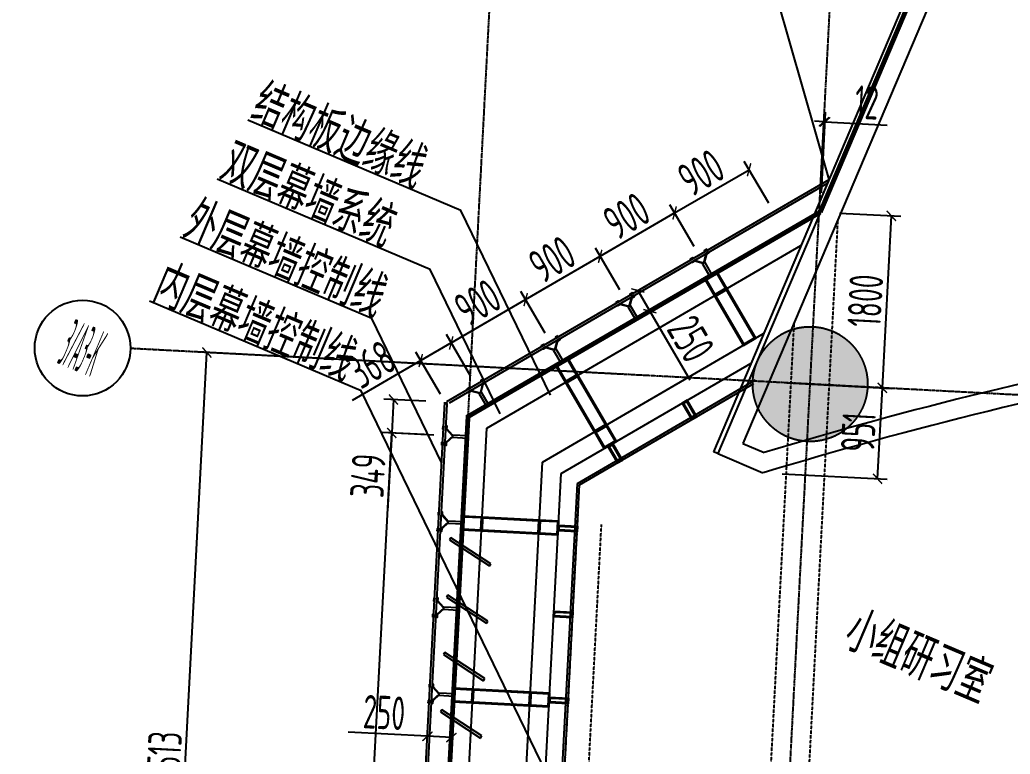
# Model space of a CAD drawing. Extents: x 11778731 to 12007717, y -6694179 to -6363962.
# Drawn here: x 11890365 to 11900711, y -6396175 to -6388502 of the extents above; entities that cross this region are included whole.
import ezdxf
from ezdxf.enums import TextEntityAlignment as Align
from ezdxf.xclip import XClip

# ---------------------------------------------------------------- set-up
doc = ezdxf.new("R2010")
doc.units = 0
doc.header["$LTSCALE"] = 10
doc.header["$MEASUREMENT"] = 0
doc.header["$XCLIPFRAME"] = 0
for name, pattern in [('A3-RG-axis-100$0$CENTER', [2, 1.25, -0.25, 0.25, -0.25]), ('A3-RI-3F$0$DASH', [0.35, 0.25, -0.1]), ('A3-RI-3F$0$DASHED2', [0.375, 0.25, -0.125])]:
    doc.linetypes.add(name, pattern=pattern)
for name, color, linetype in [('A3-RB-3F-100$0$A-DIMS-100', 1, 'Continuous'), ('A3-RG-axis-100$0$A-DIMS-100', 1, 'Continuous'), ('A3-RG-axis-100$0$A-GRID', 1, 'A3-RG-axis-100$0$CENTER'), ('A3-RG-axis-100$0$A-SYMB', 4, 'Continuous'), ('A3-RI-3F$0$A-DETAILS', 11, 'Continuous'), ('A3-RI-3F$0$A-FACD-ALUM', 30, 'Continuous'), ('A3-RI-3F$0$A-FLOR', 2, 'Continuous'), ('A3-RI-3F$0$A-GLAZ', 140, 'Continuous'), ('A3-RI-3F$0$A-WALL', 7, 'Continuous'), ('A3-RI-3F$0$A-WALL-FINI', 95, 'Continuous'), ('A3-RS-1F$0$A-HATH-GRAY', 8, 'Continuous'), ('A3-RS-1F$0$A-WALL', 7, 'Continuous'), ('A3-SYMB-3F-100$0$A-SYMB', 4, 'Continuous'), ('A3-SYMB-3F-100$0$A-SYMB-AREA', 4, 'Continuous'), ('A3-SYMB-3F-100$0$A-SYMB-NAME', 4, 'Continuous'), ('A3-SYMB-3F-100$0$A-SYMB-NAME-E', 4, 'Continuous')]:
    doc.layers.add(name, color=color, linetype=linetype)
doc.layers.add('A3-RI-3F$0$A-X-CHEK', color=6, linetype='A3-RI-3F$0$DASHED2', plot=False)
doc.styles.add('A3-RB-3F-100$0$XD2008', font='xd-hzs.shx', dxfattribs={"width": 0.7, "bigfont": 'xd-hztxt.shx'})
doc.styles.add('A3-RG-axis-100$0$ECADI', font='hzs.shx', dxfattribs={"width": 0.7, "bigfont": 'hztxt.shx'})
doc.styles.add('A3-RG-axis-100$0$XD2008', font='xd-hzs.shx', dxfattribs={"width": 0.7, "bigfont": 'xd-hztxt.shx'})
doc.styles.add('A3-SYMB-3F-100$0$ECADI', font='hzs.shx', dxfattribs={"width": 0.7, "bigfont": 'hztxt.shx'})
doc.dimstyles.new('A3-RB-3F-100$0$XD100$0', dxfattribs={"dimscale": 100, "dimtxt": 3.5, "dimasz": 1, "dimexe": 1, "dimexo": 2, "dimgap": 0.5, "dimtad": 1, "dimdec": 0, "dimdsep": 46, "dimtxsty": 'A3-RB-3F-100$0$XD2008', "dimblk1": 'A3-RB-3F-100$0$_ARCHTICK', "dimblk2": 'A3-RB-3F-100$0$_ARCHTICK', "dimsah": 1, "dimcen": 2.5, "dimclrt": 4, "dimaunit": 1, "dimadec": 0, "dimazin": 0, "dimtfac": 1, "dimtdec": 0, "dimtix": 1, "dimtmove": 0, "dimatfit": 3, "dimfxl": 0, "dimtolj": 1, "dimtzin": 0, "dimarcsym": 0})
doc.dimstyles.new('A3-RG-axis-100$0$XD100$0', dxfattribs={"dimscale": 100, "dimtxt": 3.5, "dimasz": 1, "dimexe": 1, "dimexo": 2, "dimgap": 0.5, "dimtad": 1, "dimdec": 0, "dimdsep": 46, "dimtxsty": 'A3-RG-axis-100$0$XD2008', "dimblk1": 'A3-RG-axis-100$0$_ARCHTICK', "dimblk2": 'A3-RG-axis-100$0$_ARCHTICK', "dimsah": 1, "dimcen": 2.5, "dimclrt": 4, "dimaunit": 1, "dimadec": 0, "dimazin": 0, "dimtfac": 1, "dimtdec": 0, "dimtix": 1, "dimtmove": 0, "dimatfit": 3, "dimfxl": 0, "dimtolj": 1, "dimtzin": 0, "dimarcsym": 0})

# ---------------------------------------------------------------- blocks, each defined once
blk = doc.blocks.new('A3-RI-3F$0$MRY-m_louver-vert-center - 9000h x 2500w x 500d - 25t - 600 oc - -30 deg-1445515-3RD FLOOR PLAN - BW')
at = {"layer": 'A3-RI-3F$0$A-FACD-ALUM'}
for p, q in [((-922, -88), (-1172, -521)), ((-1150, -533), (-900, -100)), ((-900, -100), (-922, -88)), ((-322, -88), (-572, -521)), ((-550, -533), (-300, -100)), ((-300, -100), (-322, -88)), ((278, -88), (28, -521)), ((50, -533), (300, -100)), ((300, -100), (278, -88)), ((878, -88), (628, -521)), ((650, -533), (900, -100)), ((900, -100), (878, -88)), ((-1172, -521), (-1150, -533)), ((-572, -521), (-550, -533)), ((28, -521), (50, -533)), ((628, -521), (650, -533))]:
    blk.add_line(p, q, dxfattribs=at)
blk = doc.blocks.new('A3-RI-3F')
at = {"layer": 'A3-RI-3F$0$A-GLAZ'}
blk.add_hatch(color=256, dxfattribs=at).paths.add_polyline_path([(11894830, -6392516), (11894823, -6392492), (11894806, -6392498), (11894805, -6392515)])
at = {"layer": 'A3-RI-3F$0$A-DETAILS'}
for p, q in [((11897510, -6391045), (11897415, -6391019)), ((11897504, -6391048), (11897415, -6391025)), ((11897510, -6391045), (11897536, -6390949)), ((11897516, -6391041), (11897540, -6390952)), ((11896732, -6391497), (11896758, -6391401)), ((11896738, -6391494), (11896762, -6391405)), ((11896732, -6391497), (11896637, -6391472)), ((11896726, -6391501), (11896637, -6391477)), ((11895954, -6391950), (11895980, -6391854)), ((11895960, -6391946), (11895984, -6391857)), ((11895954, -6391950), (11895859, -6391924)), ((11895948, -6391953), (11895859, -6391930)), ((11895176, -6392402), (11895080, -6392377)), ((11895170, -6392406), (11895081, -6392382)), ((11895176, -6392402), (11895202, -6392306)), ((11895182, -6392398), (11895206, -6392310)), ((11894888, -6392852), (11894821, -6392778)), ((11894888, -6392845), (11894827, -6392776)), ((11894888, -6392852), (11894814, -6392918)), ((11894887, -6392859), (11894819, -6392920)), ((11894841, -6393751), (11894774, -6393677)), ((11894841, -6393743), (11894779, -6393675)), ((11894841, -6393751), (11894767, -6393817)), ((11894840, -6393758), (11894772, -6393819)), ((11894793, -6394649), (11894720, -6394716)), ((11894793, -6394656), (11894725, -6394718)), ((11894793, -6394649), (11894727, -6394576)), ((11894794, -6394642), (11894732, -6394574)), ((11894746, -6395548), (11894680, -6395474)), ((11894747, -6395541), (11894685, -6395473)), ((11894746, -6395548), (11894673, -6395614)), ((11894746, -6395555), (11894678, -6395617))]:
    blk.add_line(p, q, dxfattribs=at)
for points in [[(11897541, -6390899), (11897515, -6390914), (11897521, -6390923), (11897546, -6390908)], [(11897559, -6390930), (11897533, -6390945), (11897538, -6390953), (11897564, -6390938)], [(11897369, -6391000), (11897394, -6390985), (11897399, -6390993), (11897374, -6391009)], [(11897386, -6391030), (11897412, -6391015), (11897417, -6391024), (11897391, -6391039)], [(11897523, -6391037), (11897497, -6391052), (11897573, -6391182), (11897599, -6391167)], [(11897650, -6391137), (11897521, -6391212), (11897621, -6391385), (11897751, -6391310)], [(11897647, -6391150), (11897534, -6391216), (11897625, -6391371), (11897737, -6391306)], [(11896763, -6391352), (11896737, -6391367), (11896742, -6391376), (11896768, -6391360)], [(11897751, -6391310), (11897621, -6391385), (11897923, -6391904), (11898053, -6391828)], [(11897747, -6391323), (11897635, -6391389), (11897927, -6391890), (11898039, -6391825)], [(11896590, -6391452), (11896616, -6391437), (11896621, -6391446), (11896596, -6391461)], [(11896781, -6391382), (11896755, -6391397), (11896760, -6391406), (11896786, -6391391)], [(11896608, -6391483), (11896634, -6391468), (11896639, -6391476), (11896613, -6391491)], [(11896745, -6391490), (11896719, -6391505), (11896795, -6391634), (11896821, -6391619)], [(11895985, -6391804), (11895959, -6391819), (11895964, -6391828), (11895990, -6391813)], [(11896003, -6391834), (11895977, -6391850), (11895982, -6391858), (11896008, -6391843)], [(11895812, -6391905), (11895838, -6391890), (11895843, -6391898), (11895817, -6391913)], [(11895830, -6391935), (11895856, -6391920), (11895861, -6391929), (11895835, -6391944)], [(11895967, -6391942), (11895941, -6391957), (11896017, -6392087), (11896043, -6392072)], [(11896094, -6392042), (11895965, -6392117), (11896065, -6392290), (11896195, -6392214)], [(11896091, -6392055), (11895978, -6392121), (11896069, -6392276), (11896181, -6392211)], [(11895207, -6392257), (11895181, -6392272), (11895186, -6392280), (11895212, -6392265)], [(11895225, -6392287), (11895199, -6392302), (11895204, -6392311), (11895230, -6392296)], [(11896195, -6392214), (11896065, -6392290), (11896367, -6392809), (11896497, -6392733)], [(11896191, -6392228), (11896079, -6392293), (11896371, -6392795), (11896483, -6392730)], [(11895034, -6392357), (11895060, -6392342), (11895065, -6392351), (11895039, -6392366)], [(11895052, -6392387), (11895078, -6392372), (11895083, -6392381), (11895057, -6392396)], [(11895189, -6392394), (11895163, -6392410), (11895239, -6392539), (11895265, -6392524)], [(11897336, -6392476), (11897284, -6392506), (11897385, -6392679), (11897437, -6392649)], [(11897333, -6392490), (11897298, -6392510), (11897389, -6392666), (11897423, -6392646)], [(11894783, -6392746), (11894781, -6392776), (11894791, -6392777), (11894793, -6392747)], [(11894818, -6392748), (11894816, -6392778), (11894826, -6392778), (11894828, -6392748)], [(11896497, -6392733), (11896367, -6392809), (11896467, -6392981), (11896597, -6392906)], [(11896493, -6392747), (11896381, -6392812), (11896471, -6392968), (11896583, -6392902)], [(11894887, -6392867), (11894888, -6392837), (11895038, -6392845), (11895037, -6392875)], [(11894773, -6392946), (11894774, -6392916), (11894784, -6392916), (11894783, -6392946)], [(11894808, -6392948), (11894809, -6392918), (11894819, -6392918), (11894818, -6392948)], [(11896558, -6392929), (11896506, -6392959), (11896607, -6393132), (11896659, -6393102)], [(11896555, -6392942), (11896520, -6392962), (11896611, -6393118), (11896645, -6393098)], [(11894736, -6393645), (11894734, -6393675), (11894744, -6393675), (11894746, -6393645)], [(11894771, -6393647), (11894769, -6393677), (11894779, -6393677), (11894781, -6393647)], [(11894840, -6393765), (11894841, -6393736), (11894991, -6393743), (11894990, -6393773)], [(11894986, -6393833), (11894994, -6393683), (11895194, -6393694), (11895186, -6393844)], [(11894997, -6393824), (11895004, -6393694), (11895184, -6393703), (11895177, -6393833)], [(11895186, -6393844), (11895194, -6393694), (11895793, -6393725), (11895785, -6393875)], [(11895197, -6393834), (11895203, -6393704), (11895783, -6393735), (11895776, -6393865)], [(11895785, -6393875), (11895793, -6393725), (11895993, -6393736), (11895985, -6393886)], [(11895796, -6393866), (11895803, -6393736), (11895982, -6393745), (11895976, -6393875)], [(11894725, -6393845), (11894727, -6393815), (11894737, -6393815), (11894735, -6393845)], [(11894760, -6393846), (11894762, -6393816), (11894772, -6393817), (11894770, -6393847)], [(11895987, -6393841), (11895991, -6393781), (11896190, -6393791), (11896187, -6393851)], [(11895998, -6393831), (11896000, -6393791), (11896180, -6393801), (11896178, -6393841)], [(11894689, -6394544), (11894687, -6394574), (11894697, -6394574), (11894699, -6394544)], [(11894724, -6394545), (11894722, -6394575), (11894732, -6394576), (11894734, -6394546)], [(11894793, -6394664), (11894794, -6394634), (11894944, -6394642), (11894942, -6394672)], [(11894678, -6394743), (11894680, -6394713), (11894690, -6394714), (11894688, -6394744)], [(11894713, -6394745), (11894715, -6394715), (11894725, -6394716), (11894723, -6394746)], [(11895940, -6394739), (11895943, -6394680), (11896143, -6394690), (11896140, -6394750)], [(11895951, -6394730), (11895953, -6394690), (11896133, -6394699), (11896131, -6394739)], [(11894642, -6395442), (11894640, -6395472), (11894650, -6395473), (11894652, -6395443)], [(11894677, -6395444), (11894675, -6395474), (11894685, -6395475), (11894687, -6395445)], [(11894892, -6395631), (11894900, -6395481), (11895100, -6395491), (11895092, -6395641)], [(11894903, -6395621), (11894910, -6395492), (11895089, -6395501), (11895083, -6395631)], [(11895092, -6395641), (11895100, -6395491), (11895699, -6395523), (11895691, -6395673)], [(11894746, -6395563), (11894747, -6395533), (11894897, -6395541), (11894895, -6395571)], [(11895102, -6395632), (11895109, -6395502), (11895688, -6395532), (11895682, -6395662)], [(11895691, -6395673), (11895699, -6395523), (11895899, -6395533), (11895891, -6395683)], [(11895702, -6395663), (11895708, -6395533), (11895888, -6395543), (11895881, -6395673)], [(11895893, -6395638), (11895896, -6395578), (11896096, -6395589), (11896093, -6395649)], [(11895904, -6395629), (11895906, -6395589), (11896086, -6395598), (11896083, -6395638)], [(11894631, -6395642), (11894633, -6395612), (11894643, -6395613), (11894641, -6395643)], [(11894666, -6395644), (11894668, -6395614), (11894678, -6395615), (11894676, -6395645)]]:
    blk.add_lwpolyline(points, close=True, dxfattribs=at)
at = {"layer": 'A3-RI-3F$0$A-FLOR', "linetype": 'A3-RI-3F$0$DASH', "const_width": 50}
for points in [[(11907835, -6369053), (11898727, -6390511)], [(11898727, -6390511), (11895047, -6392647), (11893686, -6418645), (11921002, -6430240), (11922838, -6425914)]]:
    blk.add_lwpolyline(points, dxfattribs=at)
at = {"layer": 'A3-RI-3F$0$A-GLAZ'}
for p, q in [((11894824, -6392491), (11898818, -6390169)), ((11894852, -6392504), (11898802, -6390207)), ((11896189, -6393346), (11898051, -6392263)), ((11896213, -6393361), (11898034, -6392302)), ((11894830, -6392516), (11894823, -6392492)), ((11893427, -6418807), (11894806, -6392498)), ((11893453, -6418791), (11894830, -6392516)), ((11894830, -6392516), (11894805, -6392515)), ((11894903, -6417885), (11896189, -6393346)), ((11894928, -6417869), (11896213, -6393361))]:
    blk.add_line(p, q, dxfattribs=at)
at = {"layer": 'A3-RI-3F$0$A-WALL'}
for p, q in [((11900099, -6387279), (11897656, -6393034)), ((11900283, -6387357), (11897918, -6392928)), ((11897918, -6392928), (11898140, -6393022)), ((11897656, -6393034), (11898128, -6393234))]:
    blk.add_line(p, q, dxfattribs=at)
for radius, start, end in [(47550, 95.1933, 106.6912), (47350, 94.9523, 106.7782)]:
    blk.add_arc((11911797, -6438569), radius, start, end, dxfattribs=at)
at = {"layer": 'A3-RI-3F$0$A-WALL-FINI'}
for p, q in [((11904624, -6376490), (11897610, -6393014)), ((11895048, -6392650), (11898727, -6390511)), ((11895243, -6392768), (11898525, -6390860)), ((11895825, -6393124), (11898134, -6391781)), ((11896019, -6393242), (11898003, -6392088)), ((11893689, -6418596), (11895048, -6392650)), ((11893896, -6418466), (11895243, -6392768)), ((11897656, -6393034), (11897610, -6393014)), ((11894514, -6418128), (11895825, -6393124)), ((11894721, -6417998), (11896019, -6393242))]:
    blk.add_line(p, q, dxfattribs=at)
at = {"layer": 'A3-RI-3F$0$A-X-CHEK'}
for p, q in [((11897440, -6418664), (11898912, -6390588)), ((11897048, -6418497), (11898455, -6391664)), ((11894930, -6417834), (11896201, -6393587)), ((11895187, -6417707), (11896441, -6393775))]:
    blk.add_line(p, q, dxfattribs=at)
at = {"layer": 'A3-RI-3F$0$A-FACD-ALUM', "rotation": 86.99999999988873}
blk.add_blockref('A3-RI-3F$0$MRY-m_louver-vert-center - 9000h x 2500w x 500d - 25t - 600 oc - -30 deg-1445515-3RD FLOOR PLAN - BW', (11894719, -6394808), dxfattribs=at)
blk = doc.blocks.new('A3-RG-axis-100$0$_ARCHTICK')
at = {"color": 0, "linetype": 'ByBlock', "const_width": 0.15}
blk.add_lwpolyline([(-0.5, -0.5), (0.5, 0.5)], dxfattribs=at)
blk = doc.blocks.new('*D252')
at = {"layer": 'A3-RG-axis-100$0$A-DIMS-100', "color": 0, "lineweight": -2}
for p, q in [((11891874, -6400479), (11892319, -6391978)), ((11896670, -6392206), (11892219, -6391972)), ((11894431, -6400613), (11891774, -6400474))]:
    blk.add_line(p, q, dxfattribs=at)
at = {"layer": 'A3-RG-axis-100$0$A-DIMS-100', "color": 0, "lineweight": -2, "xscale": 100, "yscale": 100, "zscale": 100}
for p, rotation in [((11892319, -6391978), 86.99999999989261), ((11891874, -6400479), 266.9999999998926)]:
    blk.add_blockref('A3-RG-axis-100$0$_ARCHTICK', p, dxfattribs=dict(at, rotation=rotation))
at = {"layer": 'A3-RG-axis-100$0$A-DIMS-100', "color": 4, "insert": (11891872, -6396217), "char_height": 350, "attachment_point": 5, "rotation": 87, "style": 'A3-RG-axis-100$0$XD2008'}
blk.add_mtext('\\A1;8513', dxfattribs=at)
blk = doc.blocks.new('A3-RG-axis-100$0$ECADI-TAG-GRID')
at = {"color": 13}
blk.add_circle((0, 0), 5, dxfattribs=at)
at = {"style": 'A3-RG-axis-100$0$XD2008', "width": 0.7}
blk.add_attdef('GRID', text='', height=5, dxfattribs=at).set_placement((0, 0), align=Align.MIDDLE)
blk = doc.blocks.new('A3-SYMB-3F-100$0$ECADI-TAG-ROOM')
at = {"layer": 'A3-SYMB-3F-100$0$A-SYMB-AREA', "style": 'A3-SYMB-3F-100$0$ECADI', "width": 0.7}
blk.add_attdef('340M2', text='', height=2.5, dxfattribs=at).set_placement((7.17, -1.75), align=Align.MIDDLE_LEFT)
at = {"layer": 'A3-SYMB-3F-100$0$A-SYMB-NAME', "style": 'A3-SYMB-3F-100$0$ECADI', "width": 0.7}
blk.add_attdef('CHINESENAME', (-5.13, 0.09), '', height=4.5, dxfattribs=at)
at = {"layer": 'A3-SYMB-3F-100$0$A-SYMB-NAME-E', "style": 'A3-SYMB-3F-100$0$ECADI', "width": 0.7}
for tag, p in [('ENGLISHHIGH', (-5.13, 8.04)), ('ENGLISHLOW', (-5.13, 4.84))]:
    blk.add_attdef(tag, p, '', height=2.5, dxfattribs=at)
blk = doc.blocks.new('A3-SYMB-3F-100')
at = {"layer": 'A3-SYMB-3F-100$0$A-SYMB'}
for points in [[(11898818, -6390169), (11898276, -6388272), (11891063, -6385210)], [(11895907, -6392422), (11894972, -6390494), (11892747, -6389550)], [(11895382, -6392620), (11894650, -6391110), (11892425, -6390166)], [(11894773, -6393133), (11894041, -6391624), (11892040, -6390774)], [(11895919, -6396480), (11893930, -6392378), (11891721, -6391440)]]:
    blk.add_lwpolyline(points, dxfattribs=at)
ref = blk.add_blockref('A3-SYMB-3F-100$0$ECADI-TAG-ROOM', (11893975, -6390081), dxfattribs=dict(at, xscale=-99.99999999989046, yscale=100.0000000001164, rotation=336.9999999995064))
ref.add_attrib('CHINESENAME', '结构板边缘线', (11892747, -6389550), dxfattribs={"height": 450, "rotation": 337, "style": 'A3-SYMB-3F-100$0$ECADI', "width": 0.7})
ref = blk.add_blockref('A3-SYMB-3F-100$0$ECADI-TAG-ROOM', (11893653, -6390697), dxfattribs=dict(at, xscale=-99.99999999989046, yscale=100.0000000001164, rotation=336.9999999995064))
ref.add_attrib('CHINESENAME', '双层幕墙系统', (11892425, -6390166), dxfattribs={"height": 450, "rotation": 337, "style": 'A3-SYMB-3F-100$0$ECADI', "width": 0.7})
ref = blk.add_blockref('A3-SYMB-3F-100$0$ECADI-TAG-ROOM', (11893283, -6391281), dxfattribs=dict(at, xscale=-99.99999999989046, yscale=100.0000000001164, rotation=336.9999999995064))
ref.add_attrib('CHINESENAME', '外层幕墙控制线', (11892040, -6390774), dxfattribs={"height": 450, "rotation": 337, "style": 'A3-SYMB-3F-100$0$ECADI', "width": 0.7})
ref = blk.add_blockref('A3-SYMB-3F-100$0$ECADI-TAG-ROOM', (11893172, -6392035), dxfattribs=dict(at, xscale=-99.99999999989046, yscale=100.0000000001164, rotation=336.9999999995064))
ref.add_attrib('CHINESENAME', '内层幕墙控制线', (11891721, -6391440), dxfattribs={"height": 450, "rotation": 337, "style": 'A3-SYMB-3F-100$0$ECADI', "width": 0.7})
ref = blk.add_blockref('A3-SYMB-3F-100$0$ECADI-TAG-ROOM', (11899407, -6395265), dxfattribs=dict(at, xscale=99.99999999989046, yscale=100.0000000001164, rotation=337))
ref.add_attrib('CHINESENAME', '小组研习室 ', (11898939, -6395056), dxfattribs={"height": 450, "rotation": 337, "style": 'A3-SYMB-3F-100$0$ECADI', "width": 0.7})
blk = doc.blocks.new('A3-RB-3F-100$0$_ARCHTICK')
at = {"color": 0, "linetype": 'ByBlock', "const_width": 0.15}
blk.add_lwpolyline([(-0.5, -0.5), (0.5, 0.5)], dxfattribs=at)
blk = doc.blocks.new('*D952')
at = {"layer": 'A3-RB-3F-100$0$A-DIMS-100', "color": 0, "lineweight": -2}
for p, q in [((11898378, -6392295), (11899474, -6392353)), ((11899325, -6393297), (11899375, -6392347)), ((11898328, -6393245), (11899425, -6393302))]:
    blk.add_line(p, q, dxfattribs=at)
at = {"layer": 'A3-RB-3F-100$0$A-DIMS-100', "color": 0, "lineweight": -2, "xscale": 100, "yscale": 100, "zscale": 100}
for p, rotation in [((11899375, -6392347), 87.00006786445552), ((11899325, -6393297), 267.0000678644555)]:
    blk.add_blockref('A3-RB-3F-100$0$_ARCHTICK', p, dxfattribs=dict(at, rotation=rotation))
at = {"layer": 'A3-RB-3F-100$0$A-DIMS-100', "color": 4, "insert": (11899125, -6392810), "char_height": 350, "attachment_point": 5, "rotation": 87.0001, "style": 'A3-RB-3F-100$0$XD2008'}
blk.add_mtext('\\A1;951', dxfattribs=at)
blk = doc.blocks.new('*D1224')
at = {"layer": 'A3-RB-3F-100$0$A-DIMS-100', "color": 0, "lineweight": -2}
for p, q in [((11892931, -6417984), (11894250, -6392818)), ((11894688, -6392841), (11894150, -6392813)), ((11893369, -6418007), (11892831, -6417979))]:
    blk.add_line(p, q, dxfattribs=at)
at = {"layer": 'A3-RB-3F-100$0$A-DIMS-100', "color": 0, "lineweight": -2, "xscale": 100, "yscale": 100, "zscale": 100}
for p, rotation in [((11894250, -6392818), 86.99999999865629), ((11892931, -6417984), 266.9999999986563)]:
    blk.add_blockref('A3-RB-3F-100$0$_ARCHTICK', p, dxfattribs=dict(at, rotation=rotation))
at = {"layer": 'A3-RB-3F-100$0$A-DIMS-100', "color": 4, "insert": (11893366, -6405389), "char_height": 350, "attachment_point": 5, "rotation": 87, "style": 'A3-RB-3F-100$0$XD2008'}
blk.add_mtext('\\A1;900X28=25200', dxfattribs=at)
blk = doc.blocks.new('*D1226')
at = {"layer": 'A3-RB-3F-100$0$A-DIMS-100', "color": 0, "lineweight": -2}
for p, q in [((11894606, -6392487), (11894168, -6392464)), ((11894268, -6392469), (11894250, -6392818)), ((11894588, -6392836), (11894150, -6392813)), ((11894250, -6392818), (11894207, -6393636))]:
    blk.add_line(p, q, dxfattribs=at)
at = {"layer": 'A3-RB-3F-100$0$A-DIMS-100', "color": 0, "lineweight": -2, "xscale": 100, "yscale": 100, "zscale": 100}
for p, rotation in [((11894268, -6392469), 86.99999999902752), ((11894250, -6392818), 266.9999999990275)]:
    blk.add_blockref('A3-RB-3F-100$0$_ARCHTICK', p, dxfattribs=dict(at, rotation=rotation))
at = {"layer": 'A3-RB-3F-100$0$A-DIMS-100', "color": 4, "insert": (11894001, -6393265), "char_height": 350, "attachment_point": 5, "rotation": 87, "style": 'A3-RB-3F-100$0$XD2008'}
blk.add_mtext('\\A1;349', dxfattribs=at)
blk = doc.blocks.new('*D689')
at = {"layer": 'A3-RB-3F-100$0$A-DIMS-100', "color": 0, "lineweight": -2}
for p, q in [((11895076, -6392229), (11894821, -6391791)), ((11894758, -6392414), (11894503, -6391976)), ((11894871, -6391878), (11894553, -6392062)), ((11894553, -6392062), (11893836, -6392480))]:
    blk.add_line(p, q, dxfattribs=at)
at = {"layer": 'A3-RB-3F-100$0$A-DIMS-100', "color": 0, "lineweight": -2, "xscale": 100, "yscale": 100, "zscale": 100}
for p, rotation in [((11894871, -6391878), 30.17728651627726), ((11894553, -6392062), 210.1772865162773)]:
    blk.add_blockref('A3-RB-3F-100$0$_ARCHTICK', p, dxfattribs=dict(at, rotation=rotation))
at = {"layer": 'A3-RB-3F-100$0$A-DIMS-100', "color": 4, "insert": (11894038, -6392102), "char_height": 350, "attachment_point": 5, "rotation": 30.1773, "style": 'A3-RB-3F-100$0$XD2008'}
blk.add_mtext('\\A1;368', dxfattribs=at)
blk = doc.blocks.new('*D690')
at = {"layer": 'A3-RB-3F-100$0$A-DIMS-100', "color": 0, "lineweight": -2}
for p, q in [((11895854, -6391777), (11895599, -6391339)), ((11894871, -6391878), (11895649, -6391425)), ((11895076, -6392229), (11894821, -6391791))]:
    blk.add_line(p, q, dxfattribs=at)
at = {"layer": 'A3-RB-3F-100$0$A-DIMS-100', "color": 0, "lineweight": -2, "xscale": 100, "yscale": 100, "zscale": 100}
for p, rotation in [((11895649, -6391425), 30.17728651622617), ((11894871, -6391878), 210.1772865162261)]:
    blk.add_blockref('A3-RB-3F-100$0$_ARCHTICK', p, dxfattribs=dict(at, rotation=rotation))
at = {"layer": 'A3-RB-3F-100$0$A-DIMS-100', "color": 4, "insert": (11895147, -6391457), "char_height": 350, "attachment_point": 5, "rotation": 30.1773, "style": 'A3-RB-3F-100$0$XD2008'}
blk.add_mtext('\\A1;900', dxfattribs=at)
blk = doc.blocks.new('*D691')
at = {"layer": 'A3-RB-3F-100$0$A-DIMS-100', "color": 0, "lineweight": -2}
for p, q in [((11896632, -6391324), (11896377, -6390886)), ((11895649, -6391425), (11896427, -6390973)), ((11895854, -6391777), (11895599, -6391339))]:
    blk.add_line(p, q, dxfattribs=at)
at = {"layer": 'A3-RB-3F-100$0$A-DIMS-100', "color": 0, "lineweight": -2, "xscale": 100, "yscale": 100, "zscale": 100}
for p, rotation in [((11896427, -6390973), 30.17728651624401), ((11895649, -6391425), 210.177286516244)]:
    blk.add_blockref('A3-RB-3F-100$0$_ARCHTICK', p, dxfattribs=dict(at, rotation=rotation))
at = {"layer": 'A3-RB-3F-100$0$A-DIMS-100', "color": 4, "insert": (11895925, -6391004), "char_height": 350, "attachment_point": 5, "rotation": 30.1773, "style": 'A3-RB-3F-100$0$XD2008'}
blk.add_mtext('\\A1;900', dxfattribs=at)
blk = doc.blocks.new('*D692')
at = {"layer": 'A3-RB-3F-100$0$A-DIMS-100', "color": 0, "lineweight": -2}
for p, q in [((11896427, -6390973), (11897205, -6390520)), ((11897410, -6390872), (11897155, -6390434)), ((11896632, -6391324), (11896377, -6390886))]:
    blk.add_line(p, q, dxfattribs=at)
at = {"layer": 'A3-RB-3F-100$0$A-DIMS-100', "color": 0, "lineweight": -2, "xscale": 100, "yscale": 100, "zscale": 100}
for p, rotation in [((11897205, -6390520), 30.17728651622732), ((11896427, -6390973), 210.1772865162273)]:
    blk.add_blockref('A3-RB-3F-100$0$_ARCHTICK', p, dxfattribs=dict(at, rotation=rotation))
at = {"layer": 'A3-RB-3F-100$0$A-DIMS-100', "color": 4, "insert": (11896703, -6390552), "char_height": 350, "attachment_point": 5, "rotation": 30.1773, "style": 'A3-RB-3F-100$0$XD2008'}
blk.add_mtext('\\A1;900', dxfattribs=at)
blk = doc.blocks.new('*D693')
at = {"layer": 'A3-RB-3F-100$0$A-DIMS-100', "color": 0, "lineweight": -2}
for p, q in [((11898188, -6390419), (11897933, -6389981)), ((11897205, -6390520), (11897983, -6390068)), ((11897410, -6390872), (11897155, -6390434))]:
    blk.add_line(p, q, dxfattribs=at)
at = {"layer": 'A3-RB-3F-100$0$A-DIMS-100', "color": 0, "lineweight": -2, "xscale": 100, "yscale": 100, "zscale": 100}
for p, rotation in [((11897983, -6390068), 30.17728651622732), ((11897205, -6390520), 210.1772865162273)]:
    blk.add_blockref('A3-RB-3F-100$0$_ARCHTICK', p, dxfattribs=dict(at, rotation=rotation))
at = {"layer": 'A3-RB-3F-100$0$A-DIMS-100', "color": 4, "insert": (11897481, -6390100), "char_height": 350, "attachment_point": 5, "rotation": 30.1773, "style": 'A3-RB-3F-100$0$XD2008'}
blk.add_mtext('\\A1;900', dxfattribs=at)
blk = doc.blocks.new('*D694')
at = {"layer": 'A3-RB-3F-100$0$A-DIMS-100', "color": 0, "lineweight": -2}
for p, q in [((11898927, -6390521), (11899569, -6390555)), ((11899375, -6392347), (11899469, -6390550)), ((11898833, -6392319), (11899474, -6392353))]:
    blk.add_line(p, q, dxfattribs=at)
at = {"layer": 'A3-RB-3F-100$0$A-DIMS-100', "color": 0, "lineweight": -2, "xscale": 100, "yscale": 100, "zscale": 100}
for p, rotation in [((11899469, -6390550), 87.00006786450476), ((11899375, -6392347), 267.0000678645047)]:
    blk.add_blockref('A3-RB-3F-100$0$_ARCHTICK', p, dxfattribs=dict(at, rotation=rotation))
at = {"layer": 'A3-RB-3F-100$0$A-DIMS-100', "color": 4, "insert": (11899197, -6391437), "char_height": 350, "attachment_point": 5, "rotation": 87.0001, "style": 'A3-RB-3F-100$0$XD2008'}
blk.add_mtext('\\A1;1800', dxfattribs=at)
blk = doc.blocks.new('*D695')
at = {"layer": 'A3-RB-3F-100$0$A-DIMS-100', "color": 0, "lineweight": -2}
for p, q in [((11898726, -6390310), (11898770, -6389467)), ((11898738, -6390311), (11898782, -6389468)), ((11898765, -6389567), (11898665, -6389562)), ((11898765, -6389567), (11898777, -6389568)), ((11898777, -6389568), (11899426, -6389602))]:
    blk.add_line(p, q, dxfattribs=at)
at = {"layer": 'A3-RB-3F-100$0$A-DIMS-100', "color": 0, "lineweight": -2, "xscale": 100, "yscale": 100, "zscale": 100}
for p, rotation in [((11898765, -6389567), 357.0000000020826), ((11898777, -6389568), 177.0000000020827)]:
    blk.add_blockref('A3-RB-3F-100$0$_ARCHTICK', p, dxfattribs=dict(at, rotation=rotation))
at = {"layer": 'A3-RB-3F-100$0$A-DIMS-100', "color": 4, "insert": (11899213, -6389365), "char_height": 350, "attachment_point": 5, "rotation": 357, "style": 'A3-RB-3F-100$0$XD2008'}
blk.add_mtext('\\A1;12', dxfattribs=at)
blk = doc.blocks.new('*D696')
at = {"layer": 'A3-RB-3F-100$0$A-DIMS-100', "color": 0, "lineweight": -2}
for p, q in [((11896394, -6391578), (11896907, -6391280)), ((11896821, -6391330), (11896947, -6391546)), ((11896520, -6391794), (11897033, -6391496)), ((11896947, -6391546), (11897364, -6392264))]:
    blk.add_line(p, q, dxfattribs=at)
at = {"layer": 'A3-RB-3F-100$0$A-DIMS-100', "color": 0, "lineweight": -2, "xscale": 100, "yscale": 100, "zscale": 100}
for p, rotation in [((11896821, -6391330), 120.1772865155181), ((11896947, -6391546), 300.1772865155181)]:
    blk.add_blockref('A3-RB-3F-100$0$_ARCHTICK', p, dxfattribs=dict(at, rotation=rotation))
at = {"layer": 'A3-RB-3F-100$0$A-DIMS-100', "color": 4, "insert": (11897375, -6391835), "char_height": 350, "attachment_point": 5, "rotation": 300.1773, "style": 'A3-RB-3F-100$0$XD2008'}
blk.add_mtext('\\A1;250', dxfattribs=at)
blk = doc.blocks.new('*D697')
at = {"layer": 'A3-RB-3F-100$0$A-DIMS-100', "color": 0, "lineweight": -2}
for p, q in [((11894590, -6396621), (11894628, -6395888)), ((11894840, -6396634), (11894878, -6395901)), ((11894623, -6395988), (11893794, -6395944)), ((11894873, -6396001), (11894623, -6395988))]:
    blk.add_line(p, q, dxfattribs=at)
at = {"layer": 'A3-RB-3F-100$0$A-DIMS-100', "color": 0, "lineweight": -2, "xscale": 100, "yscale": 100, "zscale": 100}
for p, rotation in [((11894623, -6395988), 176.9999999990041), ((11894873, -6396001), 356.9999999990041)]:
    blk.add_blockref('A3-RB-3F-100$0$_ARCHTICK', p, dxfattribs=dict(at, rotation=rotation))
at = {"layer": 'A3-RB-3F-100$0$A-DIMS-100', "color": 4, "insert": (11894171, -6395739), "char_height": 350, "attachment_point": 5, "rotation": 357, "style": 'A3-RB-3F-100$0$XD2008'}
blk.add_mtext('\\A1;250', dxfattribs=at)
blk = doc.blocks.new('A3-RS-1F')
at = {"layer": 'A3-RS-1F$0$A-HATH-GRAY'}
h = blk.add_hatch(color=256, dxfattribs=at)
edge = h.paths.add_edge_path()
edge.add_arc((11898621, -6392308), 600, 0, 360)
at = {"layer": 'A3-RS-1F$0$A-WALL'}
blk.add_circle((11898621, -6392308), 600, dxfattribs=at)
blk = doc.blocks.new('A3-RG-axis-100')
at = {"layer": 'A3-RG-axis-100$0$A-GRID'}
for p, q in [((11893449.6, -6423158.3), (11896491.4, -6365116.8)), ((11896925.9, -6424656.2), (11900036.5, -6365302.6)), ((11921135.9, -6393487.9), (11891520.2, -6391935.8))]:
    blk.add_line(p, q, dxfattribs=at)
at = {"layer": 'A3-RG-axis-100$0$A-SYMB'}
ref = blk.add_blockref('A3-RG-axis-100$0$ECADI-TAG-GRID', (11891020.2, -6391931.5), dxfattribs=dict(at, xscale=99.99999999999999, yscale=99.99999999999999, zscale=100, rotation=336.9999999998927))
ref.add_attrib('GRID', '3/A3-K', dxfattribs={"layer": '0', "height": 500, "rotation": 337, "style": 'A3-RG-axis-100$0$ECADI', "width": 0.2}).set_placement((11891020.2, -6391931.5), align=Align.MIDDLE)
at = {"layer": 'A3-RG-axis-100$0$A-DIMS-100'}
dim = blk.add_linear_dim(base=(11892319.1, -6391977.7), p1=(11894630.6, -6400623.9), p2=(11896869.3, -6392216.2), angle=87, dimstyle='A3-RG-axis-100$0$XD100$0', override={"dimasz": 1}, dxfattribs=at)
dim.commit()
dim.dimension.update_dxf_attribs({"geometry": '*D252', "text_midpoint": (11891871.6, -6396216.8)})
blk = doc.blocks.new('A3-RB-3F-100')
at = {"layer": 'A3-RB-3F-100$0$A-DIMS-100'}
for base, p1, p2, angle, picture, middle in [((11898776.6, -6389567.5), (11898715.5, -6390510), (11898727.2, -6390510.7), 357, '*D695', (11899201, -6389589.8)), ((11896946.6, -6391546), (11896221.2, -6391678.6), (11896346.9, -6391894.7), 300.17729, '*D696', (11897180.3, -6391948)), ((11894871.2, -6391877.5), (11894858.1, -6392586.9), (11895176.2, -6392402), 30.17729, '*D689', (11894151.1, -6392296.2)), ((11894268.1, -6392469.3), (11894787.8, -6392846.5), (11894806.1, -6392497.5), 87, '*D1226', (11894225.8, -6393276.9)), ((11894872.8, -6396001), (11894579.5, -6396820.5), (11894829.2, -6396833.6), 357, '*D697', (11894158.8, -6395963.6))]:
    dim = blk.add_linear_dim(base=base, p1=p1, p2=p2, angle=angle, dimstyle='A3-RB-3F-100$0$XD100$0', dxfattribs=at)
    dim.commit()
    dim.dimension.update_dxf_attribs({"geometry": picture, "text_midpoint": middle, "dimtype": 129})
for p1, p2, distance, picture, middle in [((11897510.3, -6391044.8), (11898288.3, -6390592.3), 606.7, '*D693', (11897481.2, -6390099.6)), ((11896732.2, -6391497.2), (11897510.3, -6391044.8), 606.7, '*D692', (11896703.2, -6390552)), ((11898633, -6392308.6), (11898727.2, -6390510.7), -742.7, '*D694', (11899197.1, -6391436.7)), ((11895954.2, -6391949.6), (11896732.2, -6391497.2), 606.7, '*D691', (11895925.1, -6391004.4)), ((11895176.2, -6392402), (11895954.2, -6391949.6), 606.7, '*D690', (11895147.1, -6391456.8)), ((11898128.3, -6393234.3), (11898178.1, -6392284.8), -1198.2, '*D952', (11899125.1, -6392810.5))]:
    dim = blk.add_aligned_dim(p1=p1, p2=p2, distance=distance, dimstyle='A3-RB-3F-100$0$XD100$0', dxfattribs=at)
    dim.commit()
    dim.dimension.update_dxf_attribs({"geometry": picture, "text_midpoint": middle})
dim = blk.add_aligned_dim(p1=(11893568.8, -6418017.2), p2=(11894887.7, -6392851.7), distance=638.8, text='900X28=25200', dimstyle='A3-RB-3F-100$0$XD100$0', dxfattribs=at)
dim.commit()
dim.dimension.update_dxf_attribs({"geometry": '*D1224', "text_midpoint": (11893365.7, -6405389.3)})

msp = doc.modelspace()

# ---------------------------------------------------------------- block references
for name in ['A3-RG-axis-100', 'A3-RB-3F-100', 'A3-RI-3F', 'A3-RI-3F', 'A3-RI-3F', 'A3-SYMB-3F-100', 'A3-SYMB-3F-100']:
    msp.add_blockref(name, (0, 0))
ref = msp.add_blockref('A3-RS-1F', (0, 0))
XClip(ref).set_block_clipping_path([(11880575.4595815204, -6415096.270357037), (11910249.6177904997, -6426601.7009763205), (11922841.9025027994, -6430599.4828046197), (11977834.5324543808, -6451371.0095163761), (12008409.3102089595, -6381594.5835881606), (11890394.8696729206, -6356927.6296852781), (11884882.5177205391, -6396620.1386088813)])

doc.saveas('drawing.dxf')
